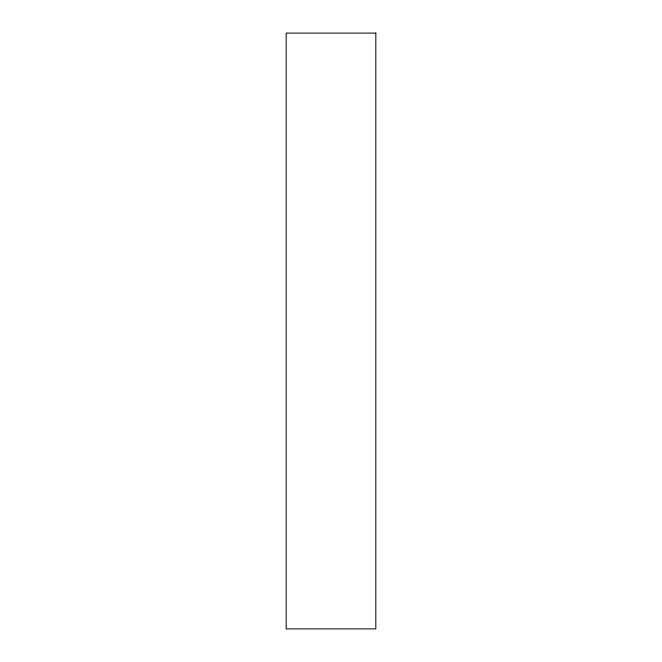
<?xml version="1.0" encoding="UTF-8"?>
<svg xmlns="http://www.w3.org/2000/svg" width="662" height="662" viewBox="0 0 662 662"><rect width="100%" height="100%" fill="white"/><g stroke="black" fill="none" stroke-linecap="round" stroke-linejoin="round"><path stroke-width="0.99" d="M375.826 33.1L286.174 33.1L286.174 628.9L375.826 628.9L375.826 33.1"/></g></svg>
